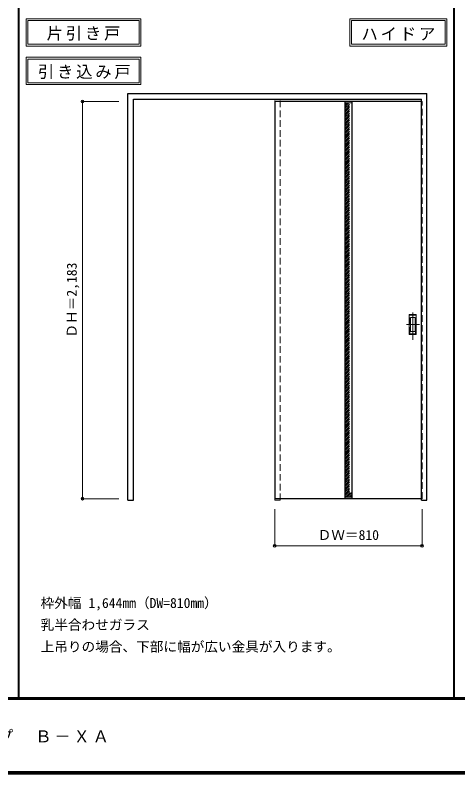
# Model space of a CAD drawing. Units: millimetres, scale not verified. Extents: x -6000 to 5700, y -4307 to 4175.
# Drawn here: x -2936 to -502, y -4205 to -36 of the extents above; entities that cross this region are included whole.
import ezdxf
from ezdxf.enums import TextEntityAlignment as Align

# ---------------------------------------------------------------- set-up
doc = ezdxf.new("R2010")
doc.units = ezdxf.units.MM
doc.header["$LTSCALE"] = 30
doc.header["$PDMODE"] = 32
doc.header["$PDSIZE"] = 15
doc.linetypes.add('CHAIN1', pattern=[8, 5, -1, 1, -1])
doc.linetypes.add('DASHED1', pattern=[1.8, 1.2, -0.6])
for name, color, linetype, lineweight in [('0-2_扉', 4, 'DASHED1', 9), ('0-3_仕上げ', 7, 'Continuous', 18), ('0-4_枠', 3, 'Continuous', 25), ('0-6_引手', 7, 'Continuous', 18), ('0-A_文字', 7, 'Continuous', 18), ('0-B_寸法', 7, 'Continuous', 9), ('0-C_ハッチ', 4, 'DASHED1', 9), ('F-1_枠', 6, 'Continuous', 40), ('F-A_文字', 7, 'Continuous', 18)]:
    doc.layers.add(name, color=color, linetype=linetype, lineweight=lineweight)
doc.styles.add('ＭＳ ゴシック', font='')
doc.styles.get('ＭＳ ゴシック').set_extended_font_data('MS Gothic')

msp = doc.modelspace()

# ---------------------------------------------------------------- linework, layer by layer
at = {"layer": '0-2_扉'}
for p, q in [((-1509, -509.75), (-1509, -513.75)), ((-702, -509.75), (-699, -509.75)), ((-699, -2692.75), (-699, -509.75)), ((-702, -2692.75), (-699, -2692.75))]:
    msp.add_line(p, q, dxfattribs=at)
at = {"layer": '0-2_扉', "color": 3, "linetype": 'Continuous', "lineweight": 25}
msp.add_line((-702, -2692.75), (-1509, -2692.75), dxfattribs=at)
msp.add_lwpolyline([(-702, -509.75), (-1509, -509.75), (-1509, -2692.75)], dxfattribs=at)
at = {"layer": '0-3_仕上げ', "color": 3, "lineweight": 25}
for p, q in [((-1123, -509.75), (-1123, -2692.75)), ((-1085, -509.75), (-1085, -2692.75))]:
    msp.add_line(p, q, dxfattribs=at)
at = {"layer": '0-3_仕上げ'}
for p, q in [((-1123, -517.75), (-1085, -517.75)), ((-1123, -2684.75), (-1085, -2684.75))]:
    msp.add_line(p, q, dxfattribs=at)
at = {"layer": '0-4_枠'}
for p, q in [((-2316, -2701.25), (-2316, -466.25)), ((-2316, -466.25), (-672, -466.25)), ((-2286, -496.25), (-702, -496.25)), ((-702, -2701.25), (-702, -496.25)), ((-672, -2701.25), (-672, -466.25)), ((-702, -2701.25), (-672, -2701.25))]:
    msp.add_line(p, q, dxfattribs=at)
at = {"layer": '0-4_枠', "color": 4, "linetype": 'DASHED1', "lineweight": 9}
for p, q in [((-1509, -2701.25), (-1509, -496.25)), ((-1479, -2701.25), (-1479, -496.25)), ((-1509, -2701.25), (-1479, -2701.25))]:
    msp.add_line(p, q, dxfattribs=at)
at = {"layer": '0-4_枠'}
msp.add_lwpolyline([(-2316, -2701.25), (-2286, -2701.25), (-2286, -496.25)], dxfattribs=at)
at = {"layer": '0-6_引手', "linetype": 'CHAIN1'}
for p, q in [((-750, -1820.48), (-750, -1649.63)), ((-711.93, -1735.25), (-784.44, -1735.25))]:
    msp.add_line(p, q, dxfattribs=at)
at = {"layer": '0-6_引手'}
for p, q in [((-731, -1680.25), (-769, -1680.25)), ((-769, -1790.25), (-769, -1680.25)), ((-737.5, -1696.25), (-762.5, -1696.25)), ((-762.5, -1774.25), (-762.5, -1696.25)), ((-737.5, -1774.25), (-737.5, -1696.25)), ((-731, -1790.25), (-731, -1680.25)), ((-731, -1790.25), (-769, -1790.25)), ((-737.5, -1774.25), (-762.5, -1774.25))]:
    msp.add_line(p, q, dxfattribs=at)
at = {"layer": '0-6_引手', "linetype": 'DASHED1'}
for p, q in [((-766, -1786.25), (-766, -1684.25)), ((-734, -1786.25), (-766, -1786.25))]:
    msp.add_line(p, q, dxfattribs=at)
msp.add_lwpolyline([(-734, -1786.25), (-734, -1684.25), (-766, -1684.25)], dxfattribs=at)
at = {"layer": '0-A_文字'}
for p, q in [((-2876, -55.5), (-2876, -205.5)), ((-2866, -65.5), (-2866, -195.5)), ((-2866, -65.5), (-2254.97, -65.5)), ((-2254.97, -65.5), (-2254.97, -195.5)), ((-1096.33, -55.5), (-1096.33, -205.5)), ((-1086.33, -65.5), (-572, -65.5)), ((-572, -65.5), (-572, -195.5)), ((-2876, -205.5), (-2244.97, -205.5)), ((-2866, -195.5), (-2254.97, -195.5)), ((-1096.33, -205.5), (-562, -205.5)), ((-2876, -266.97), (-2876, -416.97)), ((-2866, -276.97), (-2866, -406.97)), ((-2866, -276.97), (-2254.97, -276.97)), ((-2254.97, -276.97), (-2254.97, -406.97)), ((-2866, -406.97), (-2254.97, -406.97)), ((-2876, -416.97), (-2244.97, -416.97))]:
    msp.add_line(p, q, dxfattribs=at)
for points in [[(-2876, -55.5), (-2244.97, -55.5), (-2244.97, -205.5)], [(-1096.33, -55.5), (-562, -55.5), (-562, -205.5)], [(-1086.33, -65.5), (-1086.33, -195.5), (-572, -195.5)], [(-2876, -266.97), (-2244.97, -266.97), (-2244.97, -416.97)]]:
    msp.add_lwpolyline(points, dxfattribs=at)
at = {"layer": '0-B_寸法', "color": 4}
for p, q in [((-2566, -509.75), (-2366, -509.75)), ((-2566, -509.75), (-2566, -2692.75)), ((-2566, -2692.75), (-2366, -2692.75)), ((-1509, -2951.25), (-1509, -2751.25)), ((-699, -2951.25), (-699, -2751.25)), ((-699, -2951.25), (-1509, -2951.25))]:
    msp.add_line(p, q, dxfattribs=at)
at = {"layer": '0-B_寸法'}
for p in [(-2566, -509.75), (-2566, -2692.75), (-1509, -2951.25), (-699, -2951.25)]:
    msp.add_point(p, dxfattribs=at)
at = {"layer": '0-C_ハッチ'}
for p, q in [((-1123, -529.46), (-1111.29, -517.75)), ((-1123, -549.26), (-1091.49, -517.75)), ((-1123, -539.36), (-1101.39, -517.75)), ((-1123, -559.16), (-1085, -521.16)), ((-1123, -569.06), (-1085, -531.06)), ((-1123, -578.96), (-1085, -540.96)), ((-1123, -588.86), (-1085, -550.86)), ((-1123, -598.76), (-1085, -560.76)), ((-1123, -608.66), (-1085, -570.66)), ((-1123, -618.56), (-1085, -580.56)), ((-1123, -628.46), (-1085, -590.46)), ((-1123, -638.36), (-1085, -600.36)), ((-1123, -648.25), (-1085, -610.25)), ((-1123, -658.15), (-1085, -620.15)), ((-1123, -668.05), (-1085, -630.05)), ((-1123, -677.95), (-1085, -639.95)), ((-1123, -687.85), (-1085, -649.85)), ((-1123, -697.75), (-1085, -659.75)), ((-1123, -707.65), (-1085, -669.65)), ((-1123, -717.55), (-1085, -679.55)), ((-1123, -727.45), (-1085, -689.45)), ((-1123, -737.35), (-1085, -699.35)), ((-1123, -747.25), (-1085, -709.25)), ((-1123, -757.15), (-1085, -719.15)), ((-1123, -767.05), (-1085, -729.05)), ((-1123, -776.95), (-1085, -738.95)), ((-1123, -786.85), (-1085, -748.85)), ((-1123, -796.75), (-1085, -758.75)), ((-1123, -806.65), (-1085, -768.65)), ((-1123, -816.55), (-1085, -778.55)), ((-1123, -826.45), (-1085, -788.45)), ((-1123, -836.35), (-1085, -798.35)), ((-1123, -846.24), (-1085, -808.24)), ((-1123, -856.14), (-1085, -818.14)), ((-1123, -866.04), (-1085, -828.04)), ((-1123, -875.94), (-1085, -837.94)), ((-1123, -885.84), (-1085, -847.84)), ((-1123, -895.74), (-1085, -857.74)), ((-1123, -905.64), (-1085, -867.64)), ((-1123, -915.54), (-1085, -877.54)), ((-1123, -925.44), (-1085, -887.44)), ((-1123, -935.34), (-1085, -897.34)), ((-1123, -945.24), (-1085, -907.24)), ((-1123, -955.14), (-1085, -917.14)), ((-1123, -965.04), (-1085, -927.04)), ((-1123, -974.94), (-1085, -936.94)), ((-1123, -984.84), (-1085, -946.84)), ((-1123, -994.74), (-1085, -956.74)), ((-1123, -1004.64), (-1085, -966.64)), ((-1123, -1014.54), (-1085, -976.54)), ((-1123, -1024.44), (-1085, -986.44)), ((-1123, -1034.34), (-1085, -996.34)), ((-1123, -1044.23), (-1085, -1006.23)), ((-1123, -1054.13), (-1085, -1016.13)), ((-1123, -1064.03), (-1085, -1026.03)), ((-1123, -1073.93), (-1085, -1035.93)), ((-1123, -1083.83), (-1085, -1045.83)), ((-1123, -1093.73), (-1085, -1055.73)), ((-1123, -1103.63), (-1085, -1065.63)), ((-1123, -1113.53), (-1085, -1075.53)), ((-1123, -1123.43), (-1085, -1085.43)), ((-1123, -1133.33), (-1085, -1095.33)), ((-1123, -1143.23), (-1085, -1105.23)), ((-1123, -1153.13), (-1085, -1115.13)), ((-1123, -1163.03), (-1085, -1125.03)), ((-1123, -1172.93), (-1085, -1134.93)), ((-1123, -1182.83), (-1085, -1144.83)), ((-1123, -1192.73), (-1085, -1154.73)), ((-1123, -1202.63), (-1085, -1164.63)), ((-1123, -1212.53), (-1085, -1174.53)), ((-1123, -1222.43), (-1085, -1184.43)), ((-1123, -1232.33), (-1085, -1194.33)), ((-1123, -1242.22), (-1085, -1204.22)), ((-1123, -1252.12), (-1085, -1214.12)), ((-1123, -1262.02), (-1085, -1224.02)), ((-1123, -1271.92), (-1085, -1233.92)), ((-1123, -1281.82), (-1085, -1243.82)), ((-1123, -1291.72), (-1085, -1253.72)), ((-1123, -1301.62), (-1085, -1263.62)), ((-1123, -1311.52), (-1085, -1273.52)), ((-1123, -1321.42), (-1085, -1283.42)), ((-1123, -1331.32), (-1085, -1293.32)), ((-1123, -1341.22), (-1085, -1303.22)), ((-1123, -1351.12), (-1085, -1313.12)), ((-1123, -1361.02), (-1085, -1323.02)), ((-1123, -1370.92), (-1085, -1332.92)), ((-1123, -1380.82), (-1085, -1342.82)), ((-1123, -1390.72), (-1085, -1352.72)), ((-1123, -1400.62), (-1085, -1362.62)), ((-1123, -1410.52), (-1085, -1372.52)), ((-1123, -1420.42), (-1085, -1382.42)), ((-1123, -1430.31), (-1085, -1392.31)), ((-1123, -1440.21), (-1085, -1402.21)), ((-1123, -1450.11), (-1085, -1412.11)), ((-1123, -1460.01), (-1085, -1422.01)), ((-1123, -1469.91), (-1085, -1431.91)), ((-1123, -1479.81), (-1085, -1441.81)), ((-1123, -1489.71), (-1085, -1451.71)), ((-1123, -1499.61), (-1085, -1461.61)), ((-1123, -1509.51), (-1085, -1471.51)), ((-1123, -1519.41), (-1085, -1481.41)), ((-1123, -1529.31), (-1085, -1491.31)), ((-1123, -1539.21), (-1085, -1501.21)), ((-1123, -1549.11), (-1085, -1511.11)), ((-1123, -1559.01), (-1085, -1521.01)), ((-1123, -1568.91), (-1085, -1530.91)), ((-1123, -1578.81), (-1085, -1540.81)), ((-1123, -1588.71), (-1085, -1550.71)), ((-1123, -1598.61), (-1085, -1560.61)), ((-1123, -1608.51), (-1085, -1570.51)), ((-1123, -1618.41), (-1085, -1580.41)), ((-1123, -1628.3), (-1085, -1590.3)), ((-1123, -1638.2), (-1085, -1600.2)), ((-1123, -1648.1), (-1085, -1610.1)), ((-1123, -1658), (-1085, -1620)), ((-1123, -1667.9), (-1085, -1629.9)), ((-1123, -1677.8), (-1085, -1639.8)), ((-1123, -1687.7), (-1085, -1649.7)), ((-1123, -1697.6), (-1085, -1659.6)), ((-1123, -1707.5), (-1085, -1669.5)), ((-1123, -1717.4), (-1085, -1679.4)), ((-1123, -1727.3), (-1085, -1689.3)), ((-1123, -1737.2), (-1085, -1699.2)), ((-1123, -1747.1), (-1085, -1709.1)), ((-1123, -1757), (-1085, -1719)), ((-1123, -1766.9), (-1085, -1728.9)), ((-1123, -1776.8), (-1085, -1738.8)), ((-1123, -1786.7), (-1085, -1748.7)), ((-1123, -1796.6), (-1085, -1758.6)), ((-1123, -1806.5), (-1085, -1768.5)), ((-1123, -1816.4), (-1085, -1778.4)), ((-1123, -1826.29), (-1085, -1788.29)), ((-1123, -1836.19), (-1085, -1798.19)), ((-1123, -1846.09), (-1085, -1808.09)), ((-1123, -1855.99), (-1085, -1817.99)), ((-1123, -1865.89), (-1085, -1827.89)), ((-1123, -1875.79), (-1085, -1837.79)), ((-1123, -1885.69), (-1085, -1847.69)), ((-1123, -1895.59), (-1085, -1857.59)), ((-1123, -1905.49), (-1085, -1867.49)), ((-1123, -1915.39), (-1085, -1877.39)), ((-1123, -1925.29), (-1085, -1887.29)), ((-1123, -1935.19), (-1085, -1897.19)), ((-1123, -1945.09), (-1085, -1907.09)), ((-1123, -1954.99), (-1085, -1916.99)), ((-1123, -1964.89), (-1085, -1926.89)), ((-1123, -1974.79), (-1085, -1936.79)), ((-1123, -1984.69), (-1085, -1946.69)), ((-1123, -1994.59), (-1085, -1956.59)), ((-1123, -2004.49), (-1085, -1966.49)), ((-1123, -2014.39), (-1085, -1976.39)), ((-1123, -2024.28), (-1085, -1986.28)), ((-1123, -2034.18), (-1085, -1996.18)), ((-1123, -2044.08), (-1085, -2006.08)), ((-1123, -2053.98), (-1085, -2015.98)), ((-1123, -2063.88), (-1085, -2025.88)), ((-1123, -2073.78), (-1085, -2035.78)), ((-1123, -2083.68), (-1085, -2045.68)), ((-1123, -2093.58), (-1085, -2055.58)), ((-1123, -2103.48), (-1085, -2065.48)), ((-1123, -2113.38), (-1085, -2075.38)), ((-1123, -2123.28), (-1085, -2085.28)), ((-1123, -2133.18), (-1085, -2095.18)), ((-1123, -2143.08), (-1085, -2105.08)), ((-1123, -2152.98), (-1085, -2114.98)), ((-1123, -2162.88), (-1085, -2124.88)), ((-1123, -2172.78), (-1085, -2134.78)), ((-1123, -2182.68), (-1085, -2144.68)), ((-1123, -2192.58), (-1085, -2154.58)), ((-1123, -2202.48), (-1085, -2164.48)), ((-1123, -2212.38), (-1085, -2174.38)), ((-1123, -2222.27), (-1085, -2184.27)), ((-1123, -2232.17), (-1085, -2194.17)), ((-1123, -2242.07), (-1085, -2204.07)), ((-1123, -2251.97), (-1085, -2213.97)), ((-1123, -2261.87), (-1085, -2223.87)), ((-1123, -2271.77), (-1085, -2233.77)), ((-1123, -2281.67), (-1085, -2243.67)), ((-1123, -2291.57), (-1085, -2253.57)), ((-1123, -2301.47), (-1085, -2263.47)), ((-1123, -2311.37), (-1085, -2273.37)), ((-1123, -2321.27), (-1085, -2283.27)), ((-1123, -2331.17), (-1085, -2293.17)), ((-1123, -2341.07), (-1085, -2303.07)), ((-1123, -2350.97), (-1085, -2312.97)), ((-1123, -2360.87), (-1085, -2322.87)), ((-1123, -2370.77), (-1085, -2332.77)), ((-1123, -2380.67), (-1085, -2342.67)), ((-1123, -2390.57), (-1085, -2352.57)), ((-1123, -2400.47), (-1085, -2362.47)), ((-1123, -2410.36), (-1085, -2372.36)), ((-1123, -2420.26), (-1085, -2382.26)), ((-1123, -2430.16), (-1085, -2392.16)), ((-1123, -2440.06), (-1085, -2402.06)), ((-1123, -2449.96), (-1085, -2411.96)), ((-1123, -2459.86), (-1085, -2421.86)), ((-1123, -2469.76), (-1085, -2431.76)), ((-1123, -2479.66), (-1085, -2441.66)), ((-1123, -2489.56), (-1085, -2451.56)), ((-1123, -2499.46), (-1085, -2461.46)), ((-1123, -2509.36), (-1085, -2471.36)), ((-1123, -2519.26), (-1085, -2481.26)), ((-1123, -2529.16), (-1085, -2491.16)), ((-1123, -2539.06), (-1085, -2501.06)), ((-1123, -2548.96), (-1085, -2510.96)), ((-1123, -2558.86), (-1085, -2520.86)), ((-1123, -2568.76), (-1085, -2530.76)), ((-1123, -2578.66), (-1085, -2540.66)), ((-1123, -2588.56), (-1085, -2550.56)), ((-1123, -2598.46), (-1085, -2560.46)), ((-1123, -2608.35), (-1085, -2570.35)), ((-1123, -2618.25), (-1085, -2580.25)), ((-1123, -2628.15), (-1085, -2590.15)), ((-1123, -2638.05), (-1085, -2600.05)), ((-1123, -2647.95), (-1085, -2609.95)), ((-1123, -2657.85), (-1085, -2619.85)), ((-1123, -2667.75), (-1085, -2629.75)), ((-1123, -2677.65), (-1085, -2639.65)), ((-1120.2, -2684.75), (-1085, -2649.55)), ((-1110.3, -2684.75), (-1085, -2659.45)), ((-1100.4, -2684.75), (-1085, -2669.35)), ((-1090.5, -2684.75), (-1085, -2679.25))]:
    msp.add_line(p, q, dxfattribs=at)
at = {"layer": 'F-1_枠'}
for p, q in [((-2916, -3790), (-2916, 4175)), ((-522, -3790), (-522, 4175)), ((5700, -3790), (-6000, -3790)), ((5700, -3795), (-6000, -3795)), ((5700, -4195), (-6000, -4195)), ((5700, -4200), (-6000, -4200)), ((5700, -4205), (-6000, -4205))]:
    msp.add_line(p, q, dxfattribs=at)

# ---------------------------------------------------------------- texts
at = {"layer": '0-A_文字', "style": 'ＭＳ ゴシック'}
for s, p in [('枠外幅 1,644mm（DW=810mm）', (-2796, -3310)), ('乳半合わせガラス', (-2796, -3430)), ('上吊りの場合、下部に幅が広い金具が入ります。', (-2796, -3550))]:
    msp.add_text(s, height=54.99, dxfattribs=at).set_placement(p, align=Align.BOTTOM_LEFT)
at = {"layer": '0-A_文字', "char_height": 65.98, "attachment_point": 7, "style": 'ＭＳ ゴシック'}
for s, insert in [('\\T1.17;片引き戸', (-2762.98, -175.5)), ('\\T1.17;ハイドア', (-1031.66, -175.5)), ('\\T1.17;引き込み戸', (-2811.34, -386.97))]:
    msp.add_mtext(s, dxfattribs=dict(at, insert=insert))
at = {"layer": '0-B_寸法', "style": 'ＭＳ ゴシック'}
msp.add_text('ＤＨ＝2,183', height=54.99, rotation=90, dxfattribs=at).set_placement((-2581, -1807.5), align=Align.BOTTOM_LEFT)
msp.add_text('ＤＷ＝810', height=54.99, dxfattribs=at).set_placement((-1272.75, -2936.25), align=Align.BOTTOM_LEFT)
at = {"layer": 'F-A_文字', "insert": (-5247.55, -4040), "char_height": 65.98, "attachment_point": 7, "style": 'ＭＳ ゴシック'}
msp.add_mtext('\\T1.17;ドレタス\u3000片引き戸／引き込み戸\u3000上吊りタイプ\u3000Ｂ－ＸＡ', dxfattribs=at)

doc.saveas('drawing.dxf')
